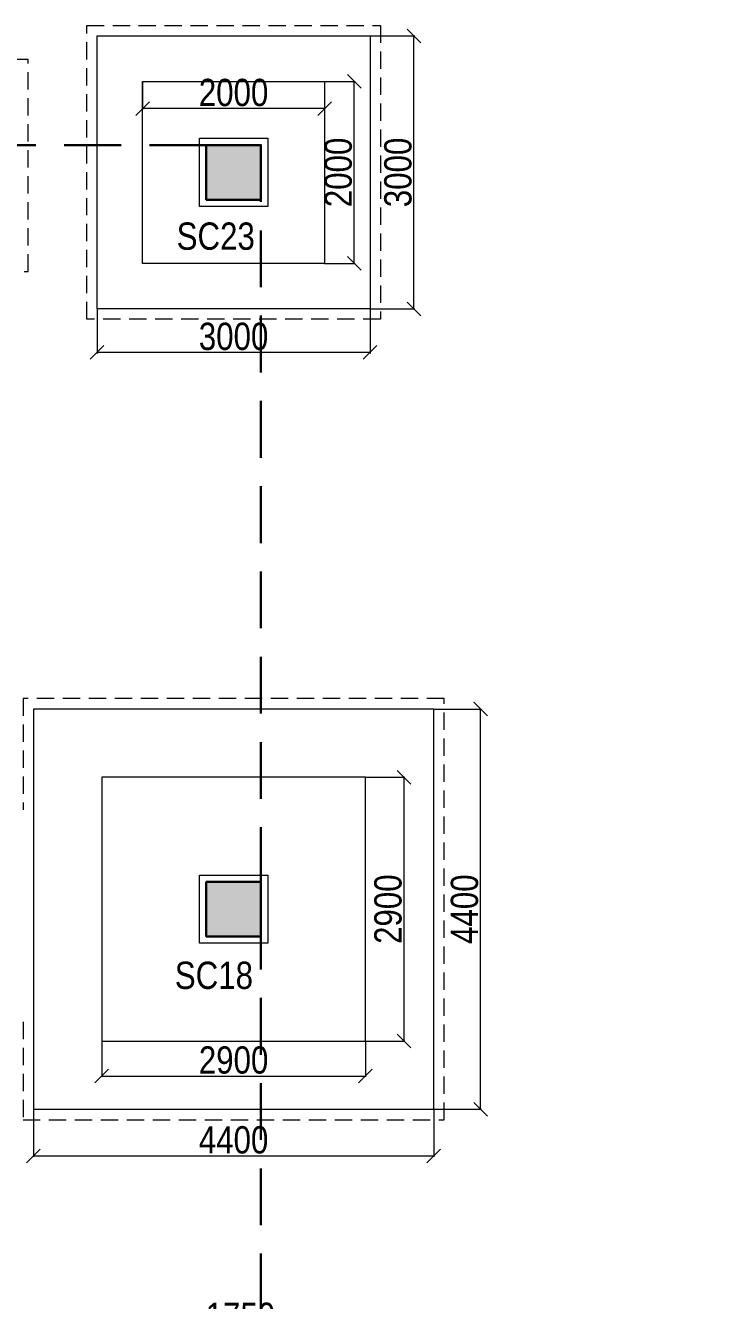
# Model space of a CAD drawing. Header units: millimetres. Extents: x 1112055 to 3390982, y -148532 to 766891.
# Drawn here: x 2891432 to 2899083, y 306215 to 320232 of the extents above; entities that cross this region are included whole.
import ezdxf

# ---------------------------------------------------------------- set-up
doc = ezdxf.new("R2010")
doc.units = ezdxf.units.MM
doc.header["$PDMODE"] = 35
doc.header["$PDSIZE"] = -25
doc.linetypes.add('DASHED2', pattern=[0.375, 0.25, -0.125])
doc.linetypes.add('Hidden', pattern=[9.525, 6.35, -3.175])
for name, color, linetype, lineweight in [('B COL. NO.', 3, 'Continuous', 20), ('B FINAL COLUMN', 1, 'Continuous', 30), ('B FOOTING', 49, 'Continuous', 20), ('B FOOTING DIM', 234, 'Continuous', 9), ('B P.C.C', 251, 'Continuous', 0), ('B TITLE BLOCK', 250, 'Continuous', 0)]:
    doc.layers.add(name, color=color, linetype=linetype, lineweight=lineweight)
doc.layers.add('B Pedestal', color=7, linetype='Continuous', lineweight=9, true_color=0x5c8948)
doc.layers.add('B-COL HT', color=7, linetype='Continuous', lineweight=0, true_color=0x4e4f45)
doc.styles.add('SWINC', font='swissc.ttf')
doc.dimstyles.new('BHOOMI', dxfattribs={"dimtxt": 230, "dimasz": 150, "dimexe": 10, "dimexo": 0, "dimgap": 25, "dimtad": 1, "dimdec": 0, "dimzin": 0, "dimdsep": 46, "dimtxsty": 'SWINC', "dimblk": 'OBLIQUE', "dimcen": 0.09, "dimclrd": 250, "dimclre": 250, "dimclrt": 256, "dimaunit": 1, "dimadec": 3, "dimazin": 0, "dimtfac": 1, "dimtdec": 0, "dimtofl": 0, "dimtmove": 1, "dimatfit": 3, "dimfxl": 100, "dimtolj": 1, "dimtzin": 0, "dimlwd": 9, "dimlwe": 5, "dimarcsym": 0})

# ---------------------------------------------------------------- blocks, each defined once
blk = doc.blocks.new('_Oblique')
at = {"color": 0, "linetype": 'ByBlock', "lineweight": -2}
blk.add_line((-0.5, -0.5), (0.5, 0.5), dxfattribs=at)
blk = doc.blocks.new('*D4868')
at = {"layer": 'B FOOTING DIM', "color": 250, "lineweight": 5, "ltscale": 0.5, "transparency": 16777216}
for p, q in [((2895219, 320117), (2895712, 320117)), ((2895702, 317117), (2895702, 320117)), ((2895219, 317117), (2895712, 317117))]:
    blk.add_line(p, q, dxfattribs=at)
at = {"layer": 'Defpoints', "color": 0, "transparency": 16777216}
for p in [(2895219, 320117), (2895702, 320117), (2895219, 317117)]:
    blk.add_point(p, dxfattribs=at)
at = {"layer": 'B FOOTING DIM', "color": 250, "lineweight": 5, "transparency": 16777216, "xscale": 150, "yscale": 150, "zscale": 150}
for p, rotation in [((2895702, 320117), 90), ((2895702, 317117), 270)]:
    blk.add_blockref('_Oblique', p, dxfattribs=dict(at, rotation=rotation))
at = {"layer": 'B FOOTING DIM', "transparency": 16777216, "insert": (2895527, 318617), "char_height": 300, "attachment_point": 5, "rotation": 90, "style": 'SWINC'}
blk.add_mtext('\\A1;3000', dxfattribs=at)
blk = doc.blocks.new('*D4869')
at = {"layer": 'B FOOTING DIM', "color": 250, "lineweight": 5, "ltscale": 0.5, "transparency": 16777216}
for p, q in [((2892219, 317117), (2892219, 316628)), ((2895219, 317117), (2895219, 316628)), ((2895219, 316638), (2892219, 316638))]:
    blk.add_line(p, q, dxfattribs=at)
at = {"layer": 'Defpoints', "color": 0, "transparency": 16777216}
for p in [(2892219, 317117), (2895219, 317117), (2892219, 316638)]:
    blk.add_point(p, dxfattribs=at)
at = {"layer": 'B FOOTING DIM', "color": 250, "lineweight": 5, "transparency": 16777216, "xscale": 150, "yscale": 150, "zscale": 150, "rotation": 180}
blk.add_blockref('_Oblique', (2892219, 316638), dxfattribs=at)
at = {"layer": 'B FOOTING DIM', "color": 250, "lineweight": 5, "transparency": 16777216, "xscale": 150, "yscale": 150, "zscale": 150}
blk.add_blockref('_Oblique', (2895219, 316638), dxfattribs=at)
at = {"layer": 'B FOOTING DIM', "transparency": 16777216, "insert": (2893719, 316813), "char_height": 300, "attachment_point": 5, "style": 'SWINC'}
blk.add_mtext('\\A1;3000', dxfattribs=at)
blk = doc.blocks.new('*D4870')
at = {"layer": 'B FOOTING DIM', "color": 250, "lineweight": 5, "ltscale": 0.5, "transparency": 16777216}
for p, q in [((2894719, 319617), (2895056, 319617)), ((2895046, 317617), (2895046, 319617)), ((2894719, 317617), (2895056, 317617))]:
    blk.add_line(p, q, dxfattribs=at)
at = {"layer": 'Defpoints', "color": 0, "transparency": 16777216}
for p in [(2894719, 319617), (2895046, 319617), (2894719, 317617)]:
    blk.add_point(p, dxfattribs=at)
at = {"layer": 'B FOOTING DIM', "color": 250, "lineweight": 5, "transparency": 16777216, "xscale": 150, "yscale": 150, "zscale": 150}
for p, rotation in [((2895046, 319617), 90), ((2895046, 317617), 270)]:
    blk.add_blockref('_Oblique', p, dxfattribs=dict(at, rotation=rotation))
at = {"layer": 'B FOOTING DIM', "transparency": 16777216, "insert": (2894871, 318617), "char_height": 300, "attachment_point": 5, "rotation": 90, "style": 'SWINC'}
blk.add_mtext('\\A1;2000', dxfattribs=at)
blk = doc.blocks.new('*D4871')
at = {"layer": 'B FOOTING DIM', "color": 250, "lineweight": 5, "ltscale": 0.5, "transparency": 16777216}
for p, q in [((2892719, 319617), (2892719, 319309)), ((2894719, 319617), (2894719, 319309)), ((2894719, 319319), (2892719, 319319))]:
    blk.add_line(p, q, dxfattribs=at)
at = {"layer": 'Defpoints', "color": 0, "transparency": 16777216}
for p in [(2892719, 319617), (2894719, 319617), (2892719, 319319)]:
    blk.add_point(p, dxfattribs=at)
at = {"layer": 'B FOOTING DIM', "color": 250, "lineweight": 5, "transparency": 16777216, "xscale": 150, "yscale": 150, "zscale": 150, "rotation": 180}
blk.add_blockref('_Oblique', (2892719, 319319), dxfattribs=at)
at = {"layer": 'B FOOTING DIM', "color": 250, "lineweight": 5, "transparency": 16777216, "xscale": 150, "yscale": 150, "zscale": 150}
blk.add_blockref('_Oblique', (2894719, 319319), dxfattribs=at)
at = {"layer": 'B FOOTING DIM', "transparency": 16777216, "insert": (2893719, 319494), "char_height": 300, "attachment_point": 5, "style": 'SWINC'}
blk.add_mtext('\\A1;2000', dxfattribs=at)
blk = doc.blocks.new('*D4890')
at = {"layer": 'B FOOTING DIM', "color": 250, "lineweight": 5, "ltscale": 0.5, "transparency": 16777216}
for p, q in [((2891519, 308317), (2891519, 307794)), ((2895919, 308317), (2895919, 307794)), ((2891519, 307804), (2895919, 307804))]:
    blk.add_line(p, q, dxfattribs=at)
at = {"layer": 'Defpoints', "color": 0, "transparency": 16777216}
for p in [(2891519, 308317), (2895919, 308317), (2895919, 307804)]:
    blk.add_point(p, dxfattribs=at)
at = {"layer": 'B FOOTING DIM', "color": 250, "lineweight": 5, "transparency": 16777216, "xscale": 150, "yscale": 150, "zscale": 150, "rotation": 180}
blk.add_blockref('_Oblique', (2891519, 307804), dxfattribs=at)
at = {"layer": 'B FOOTING DIM', "color": 250, "lineweight": 5, "transparency": 16777216, "xscale": 150, "yscale": 150, "zscale": 150}
blk.add_blockref('_Oblique', (2895919, 307804), dxfattribs=at)
at = {"layer": 'B FOOTING DIM', "transparency": 16777216, "insert": (2893719, 307979), "char_height": 300, "attachment_point": 5, "style": 'SWINC'}
blk.add_mtext('\\A1;4400', dxfattribs=at)
blk = doc.blocks.new('*D4891')
at = {"layer": 'B FOOTING DIM', "color": 250, "lineweight": 5, "ltscale": 0.5, "transparency": 16777216}
for p, q in [((2892269, 309067), (2892269, 308672)), ((2895169, 309067), (2895169, 308672)), ((2892269, 308682), (2895169, 308682))]:
    blk.add_line(p, q, dxfattribs=at)
at = {"layer": 'Defpoints', "color": 0, "transparency": 16777216}
for p in [(2892269, 309067), (2895169, 309067), (2895169, 308682)]:
    blk.add_point(p, dxfattribs=at)
at = {"layer": 'B FOOTING DIM', "color": 250, "lineweight": 5, "transparency": 16777216, "xscale": 150, "yscale": 150, "zscale": 150, "rotation": 180}
blk.add_blockref('_Oblique', (2892269, 308682), dxfattribs=at)
at = {"layer": 'B FOOTING DIM', "color": 250, "lineweight": 5, "transparency": 16777216, "xscale": 150, "yscale": 150, "zscale": 150}
blk.add_blockref('_Oblique', (2895169, 308682), dxfattribs=at)
at = {"layer": 'B FOOTING DIM', "transparency": 16777216, "insert": (2893719, 308857), "char_height": 300, "attachment_point": 5, "style": 'SWINC'}
blk.add_mtext('\\A1;2900', dxfattribs=at)
blk = doc.blocks.new('*D4892')
at = {"layer": 'B FOOTING DIM', "color": 250, "lineweight": 5, "ltscale": 0.5, "transparency": 16777216}
for p, q in [((2895169, 311967), (2895603, 311967)), ((2895593, 309067), (2895593, 311967)), ((2895169, 309067), (2895603, 309067))]:
    blk.add_line(p, q, dxfattribs=at)
at = {"layer": 'Defpoints', "color": 0, "transparency": 16777216}
for p in [(2895169, 311967), (2895593, 311967), (2895169, 309067)]:
    blk.add_point(p, dxfattribs=at)
at = {"layer": 'B FOOTING DIM', "color": 250, "lineweight": 5, "transparency": 16777216, "xscale": 150, "yscale": 150, "zscale": 150}
for p, rotation in [((2895593, 311967), 90), ((2895593, 309067), 270)]:
    blk.add_blockref('_Oblique', p, dxfattribs=dict(at, rotation=rotation))
at = {"layer": 'B FOOTING DIM', "transparency": 16777216, "insert": (2895418, 310517), "char_height": 300, "attachment_point": 5, "rotation": 90, "style": 'SWINC'}
blk.add_mtext('\\A1;2900', dxfattribs=at)
blk = doc.blocks.new('*D4893')
at = {"layer": 'B FOOTING DIM', "color": 250, "lineweight": 5, "ltscale": 0.5, "transparency": 16777216}
for p, q in [((2895919, 312717), (2896444, 312717)), ((2896434, 308317), (2896434, 312717)), ((2895919, 308317), (2896444, 308317))]:
    blk.add_line(p, q, dxfattribs=at)
at = {"layer": 'Defpoints', "color": 0, "transparency": 16777216}
for p in [(2895919, 312717), (2896434, 312717), (2895919, 308317)]:
    blk.add_point(p, dxfattribs=at)
at = {"layer": 'B FOOTING DIM', "color": 250, "lineweight": 5, "transparency": 16777216, "xscale": 150, "yscale": 150, "zscale": 150}
for p, rotation in [((2896434, 312717), 90), ((2896434, 308317), 270)]:
    blk.add_blockref('_Oblique', p, dxfattribs=dict(at, rotation=rotation))
at = {"layer": 'B FOOTING DIM', "transparency": 16777216, "insert": (2896259, 310517), "char_height": 300, "attachment_point": 5, "rotation": 90, "style": 'SWINC'}
blk.add_mtext('\\A1;4400', dxfattribs=at)
blk = doc.blocks.new('*D4731')
at = {"layer": 'B FOOTING DIM', "color": 250, "lineweight": 5, "ltscale": 0.5, "transparency": 16777216}
for p, q in [((2892919, 305367), (2892919, 305874)), ((2894669, 305367), (2894669, 305874)), ((2892919, 305864), (2894669, 305864))]:
    blk.add_line(p, q, dxfattribs=at)
at = {"layer": 'Defpoints', "color": 0, "transparency": 16777216}
for p in [(2894669, 305864), (2892919, 305367), (2894669, 305367)]:
    blk.add_point(p, dxfattribs=at)
at = {"layer": 'B FOOTING DIM', "color": 250, "lineweight": 5, "transparency": 16777216, "xscale": 150, "yscale": 150, "zscale": 150, "rotation": 180}
blk.add_blockref('_Oblique', (2892919, 305864), dxfattribs=at)
at = {"layer": 'B FOOTING DIM', "color": 250, "lineweight": 5, "transparency": 16777216, "xscale": 150, "yscale": 150, "zscale": 150}
blk.add_blockref('_Oblique', (2894669, 305864), dxfattribs=at)
at = {"layer": 'B FOOTING DIM', "transparency": 16777216, "insert": (2893794, 306039), "char_height": 300, "attachment_point": 5, "style": 'SWINC'}
blk.add_mtext('\\A1;1750', dxfattribs=at)

msp = doc.modelspace()

# ---------------------------------------------------------------- hatches: boundary and pattern name
at = {"layer": 'B-COL HT', "lineweight": 0}
h = msp.add_hatch(color=250, dxfattribs=at)
h.dxf.hatch_style = 1
h.paths.add_polyline_path([(2894019.2, 318317.4), (2893419.2, 318317.4), (2893419.2, 318917.4), (2894019.2, 318917.4)])
h = msp.add_hatch(color=250, dxfattribs=at)
h.dxf.hatch_style = 1
h.paths.add_polyline_path([(2894019.2, 310217.4), (2893419.2, 310217.4), (2893419.2, 310817.4), (2894019.2, 310817.4)])

# ---------------------------------------------------------------- linework, layer by layer
at = {"color": 16, "linetype": 'DASHED2', "lineweight": 30, "ltscale": 2500}
msp.add_lwpolyline([(2868419.2, 318917.4), (2894019.2, 318917.4), (2894019.2, 290967.4), (2896419.2, 290967.4), (2896419.2, 290517.4), (2868419.2, 290517.4), (2868419.2, 318917.4)], dxfattribs=at)
at = {"layer": 'B FINAL COLUMN', "color": 1, "lineweight": 30}
for points in [[(2894019.2, 318317.4), (2893419.2, 318317.4), (2893419.2, 318917.4), (2894019.2, 318917.4)], [(2894019.2, 310217.4), (2893419.2, 310217.4), (2893419.2, 310817.4), (2894019.2, 310817.4)]]:
    msp.add_lwpolyline(points, close=True, dxfattribs=at)
at = {"layer": 'B FOOTING'}
for points in [[(2892219.2, 320117.4), (2895219.2, 320117.4), (2895219.2, 317117.4), (2892219.2, 317117.4)], [(2892719.2, 319617.4), (2894719.2, 319617.4), (2894719.2, 317617.4), (2892719.2, 317617.4)], [(2891519.2, 308317.4), (2895919.2, 308317.4), (2895919.2, 312717.4), (2891519.2, 312717.4)], [(2892269.2, 309067.4), (2895169.2, 309067.4), (2895169.2, 311967.4), (2892269.2, 311967.4)]]:
    msp.add_lwpolyline(points, close=True, dxfattribs=at)
at = {"layer": 'B P.C.C', "color": 250, "linetype": 'Hidden', "lineweight": 0, "ltscale": 30}
for points in [[(2892104.2, 320232.4), (2895334.2, 320232.4), (2895334.2, 317002.4), (2892104.2, 317002.4)], [(2889129.2, 317527.4), (2891459.2, 317527.4), (2891459.2, 319857.4), (2889129.2, 319857.4)]]:
    msp.add_lwpolyline(points, close=True, dxfattribs=at)
msp.add_lwpolyline([(2891404.2, 309277.4), (2891404.2, 308202.4), (2896034.2, 308202.4), (2896034.2, 312832.4), (2891404.2, 312832.4), (2891404.2, 311607.4)], dxfattribs=at)
at = {"layer": 'B Pedestal', "color": 87, "lineweight": 9}
for points in [[(2894094.2, 318242.4), (2893344.2, 318242.4), (2893344.2, 318992.4), (2894094.2, 318992.4)], [(2894094.2, 310142.4), (2893344.2, 310142.4), (2893344.2, 310892.4), (2894094.2, 310892.4)]]:
    msp.add_lwpolyline(points, close=True, dxfattribs=at)

# ---------------------------------------------------------------- texts
at = {"layer": 'B COL. NO.', "style": 'SWINC'}
for s, p in [('SC23', (2893093.4, 317766.8)), ('SC18', (2893073.2, 309640))]:
    msp.add_text(s, height=300, dxfattribs=at).set_placement(p)
at = {"layer": 'B TITLE BLOCK', "color": 251, "char_height": 344.539, "attachment_point": 2, "style": 'SWINC'}
for insert in [(3070307.3, 318221.9), (3192158.8, 318221.9)]:
    msp.add_mtext_dynamic_manual_height_columns('\\pxsm1,qj;{\\fBankGothic Lt BT|b0|i0|c0|p34;BHOOMI\\P\\ps*,q*;\\fGost|b0|i0|c0|p2;\\H0.8x;- CONSULTANTS -\\C1; }', width=667332.186, gutter_width=0, heights=[93867.9], dxfattribs=dict(at, insert=insert))

# ---------------------------------------------------------------- dimensions: what is measured, and where the dimension line sits
at = {"layer": 'B FOOTING DIM', "color": 250, "ltscale": 0.5}
for base, p1, p2, picture, middle in [((2895701.6, 320117.4), (2895219.2, 317117.4), (2895219.2, 320117.4), '*D4868', (2895526.6, 318617.4)), ((2895046.2, 319617.4), (2894719.2, 317617.4), (2894719.2, 319617.4), '*D4870', (2894871.2, 318617.4)), ((2896434.5, 312717.4), (2895919.2, 308317.4), (2895919.2, 312717.4), '*D4893', (2896259.5, 310517.4)), ((2895593.2, 311967.4), (2895169.2, 309067.4), (2895169.2, 311967.4), '*D4892', (2895418.2, 310517.4))]:
    dim = msp.add_linear_dim(base=base, p1=p1, p2=p2, angle=90, dimstyle='BHOOMI', override={"dimtxt": 300, "dimlwd": 5}, dxfattribs=at)
    dim.commit()
    dim.dimension.update_dxf_attribs({"geometry": picture, "text_midpoint": middle})
for base, p1, p2, picture, middle in [((2892719.2, 319319), (2894719.2, 319617.4), (2892719.2, 319617.4), '*D4871', (2893719.2, 319494)), ((2892219.2, 316638.1), (2895219.2, 317117.4), (2892219.2, 317117.4), '*D4869', (2893719.2, 316813.1)), ((2895169.2, 308682), (2892269.2, 309067.4), (2895169.2, 309067.4), '*D4891', (2893719.2, 308857)), ((2895919.2, 307803.5), (2891519.2, 308317.4), (2895919.2, 308317.4), '*D4890', (2893719.2, 307978.5)), ((2894669.2, 305863.8), (2892919.2, 305367.4), (2894669.2, 305367.4), '*D4731', (2893794.2, 306038.8))]:
    dim = msp.add_linear_dim(base=base, p1=p1, p2=p2, dimstyle='BHOOMI', override={"dimtxt": 300, "dimlwd": 5}, dxfattribs=at)
    dim.commit()
    dim.dimension.update_dxf_attribs({"geometry": picture, "text_midpoint": middle})

doc.saveas('drawing.dxf')
